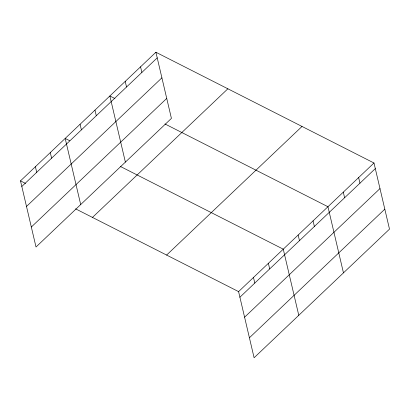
<?xml version="1.0" encoding="UTF-8"?>
<svg xmlns="http://www.w3.org/2000/svg" width="410" height="410" viewBox="0 0 410 410"><rect width="100%" height="100%" fill="white"/><g stroke="black" fill="none" stroke-linecap="round" stroke-linejoin="round"><path stroke-width="0.61" d="M155.902 52.244L171.416 118.387L36.013 247.004L20.5 180.866L155.902 52.244L373.987 162.995L389.5 229.134L254.097 357.756L238.584 291.612L75.599 208.849M21.817 186.478L157.22 57.856M26.501 206.45L161.904 77.833M31.329 227.032L166.732 98.41M92.465 217.413L227.873 88.791M166.614 255.066L302.021 126.449M238.584 291.612L373.987 162.995M239.896 297.224L375.304 168.602M244.585 317.202L379.988 188.579M249.408 337.779L384.816 209.156M114.928 98.549L109.865 95.976L125.378 162.119M164.969 123.958L327.949 206.727L343.462 272.865M69.68 140.707L65.185 138.421L80.698 204.559M120.284 166.404L283.264 249.167L298.777 315.31M20.5 180.866L25.558 183.439M358.642 177.571L359.959 183.183M343.293 192.147L344.61 197.758M313.055 220.872L314.373 226.484M298.162 235.022L299.474 240.634M268.371 263.317L269.688 268.929M253.477 277.467L254.794 283.079M140.558 66.825L141.875 72.437M125.214 81.4L126.531 87.012M94.971 110.126L96.288 115.738M80.078 124.276L81.395 129.883M50.286 152.571L51.604 158.183M35.393 166.721L36.71 172.328"/></g></svg>
